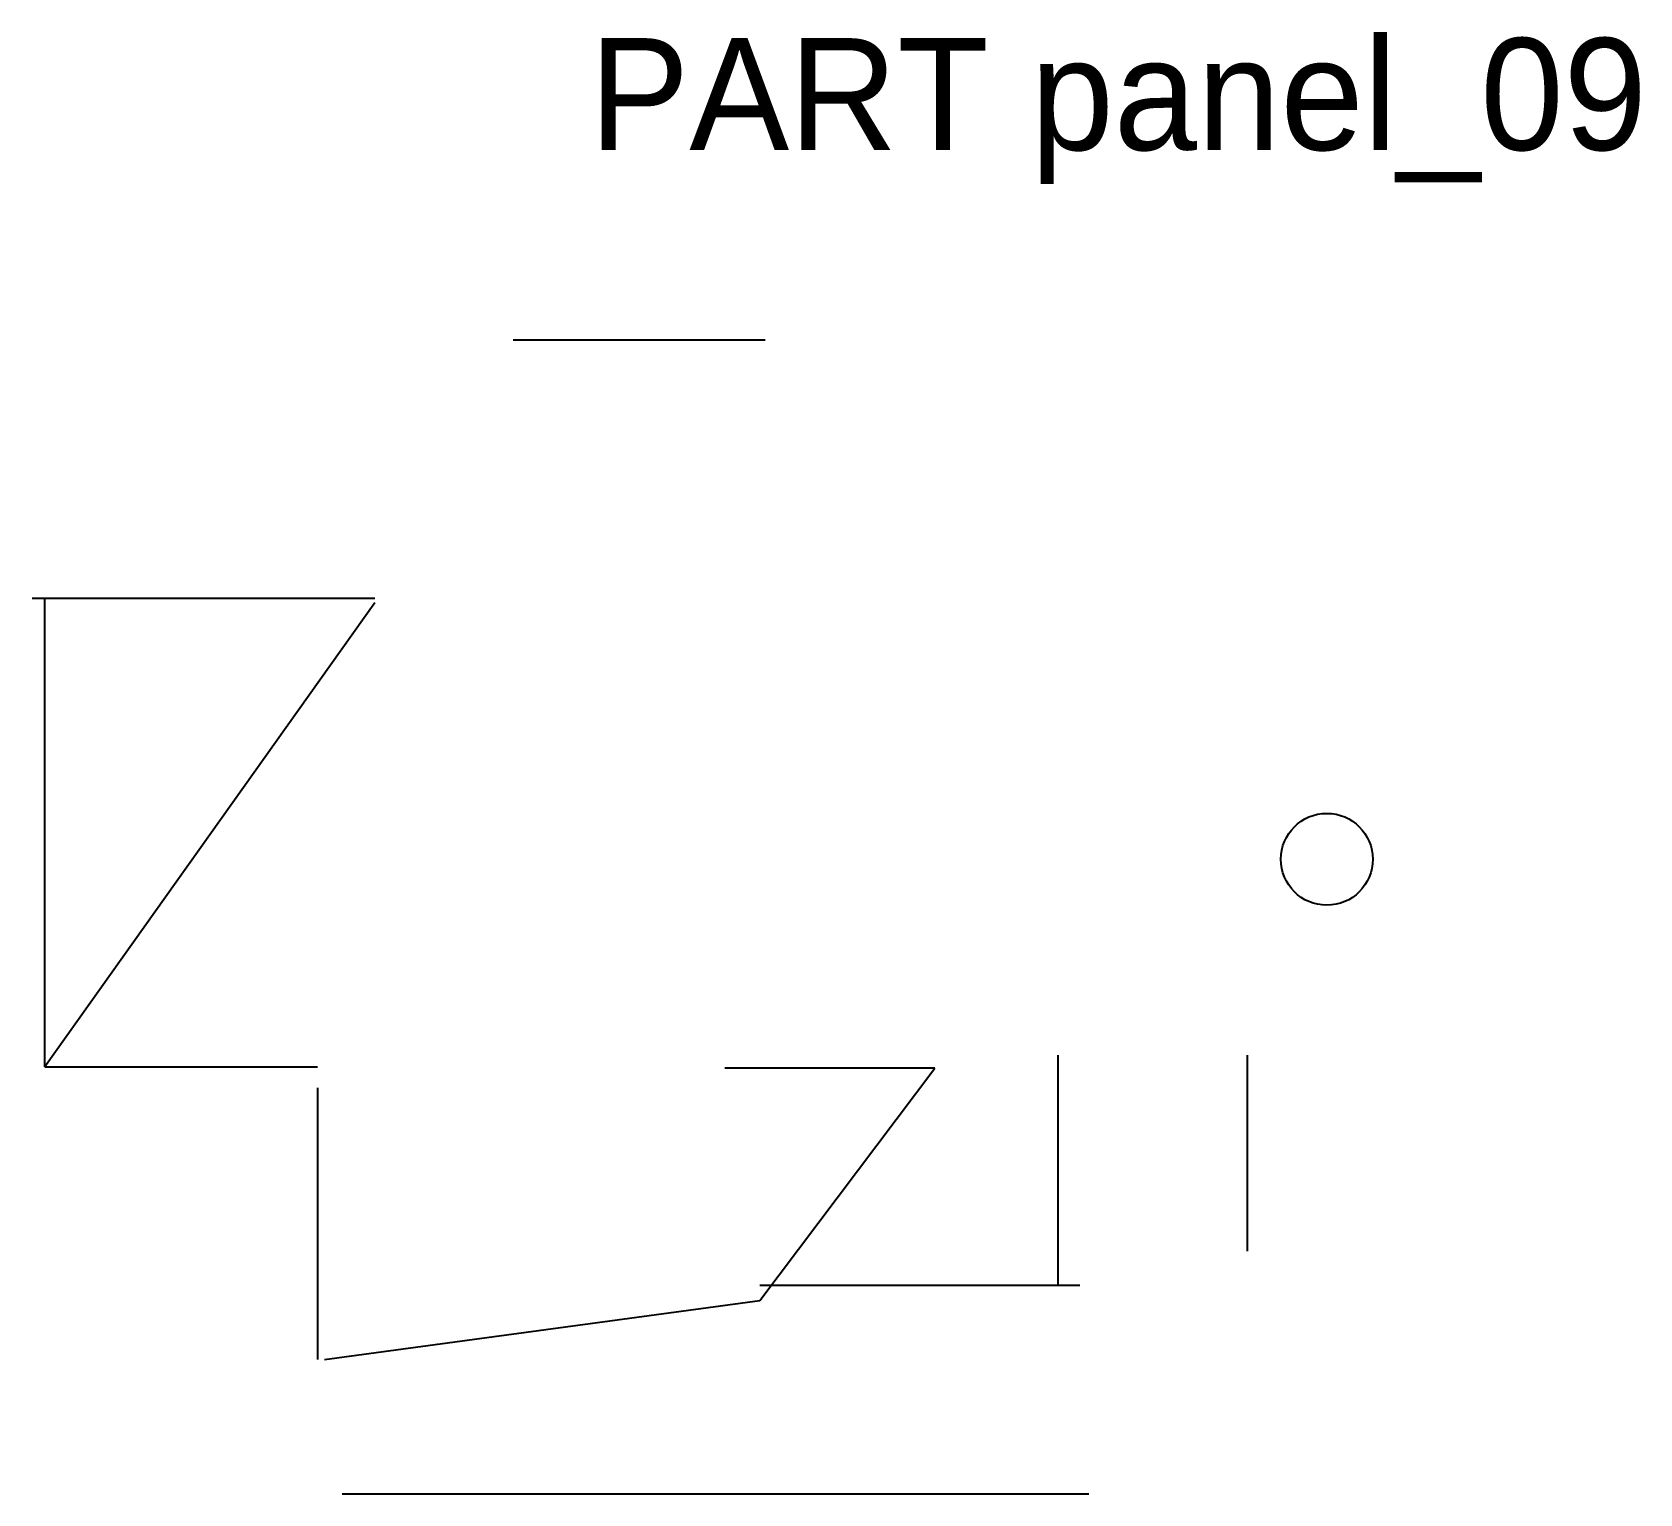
# Model space of a CAD drawing. Header units: millimetres. Extents: x 37 to 209, y 30 to 187.
import ezdxf

# ---------------------------------------------------------------- set-up
doc = ezdxf.new("R2010")
doc.units = ezdxf.units.MM
for name, color, linetype in [('ANNOTATIONS', 3, 'Continuous'), ('DIMENSION', 1, 'Continuous'), ('GEOMETRY', 7, 'Continuous')]:
    doc.layers.add(name, color=color, linetype=linetype)

msp = doc.modelspace()

# ---------------------------------------------------------------- linework, layer by layer
at = {"layer": 'DIMENSION'}
msp.add_line((167, 56), (167, 77), dxfattribs=at)
at = {"layer": 'GEOMETRY'}
for p, q in [((88.33, 153.67), (115.33, 153.67)), ((88.33, 153.67), (115.33, 153.67)), ((36.81, 126), (73.5, 126)), ((36.81, 126), (73.5, 126)), ((38.15, 75.75), (38.15, 126)), ((38.15, 75.75), (38.15, 126)), ((73.5, 125.5), (38.15, 75.75)), ((73.5, 125.5), (38.15, 75.75)), ((146.67, 77), (146.67, 52.33)), ((146.67, 77), (146.67, 52.33)), ((167, 56), (167, 77)), ((38.15, 75.75), (67.38, 75.75)), ((38.15, 75.75), (67.38, 75.75)), ((133.5, 75.62), (111, 75.62)), ((133.5, 75.62), (111, 75.62)), ((114.75, 50.73), (133.5, 75.62)), ((114.75, 50.73), (133.5, 75.62)), ((67.38, 73.5), (67.38, 44.38)), ((67.38, 73.5), (67.38, 44.38)), ((149.04, 52.33), (114.75, 52.33)), ((149.04, 52.33), (114.75, 52.33)), ((68.12, 44.38), (114.75, 50.73)), ((68.12, 44.38), (114.75, 50.73)), ((70, 30), (150, 30)), ((70, 30), (150, 30))]:
    msp.add_line(p, q, dxfattribs=at)
msp.add_circle((175.5, 98), 4.92, dxfattribs=at)

# ---------------------------------------------------------------- texts
at = {"layer": 'ANNOTATIONS'}
msp.add_text('PART panel_09', height=12, dxfattribs=at).set_placement((96.5, 174))

doc.saveas('drawing.dxf')
